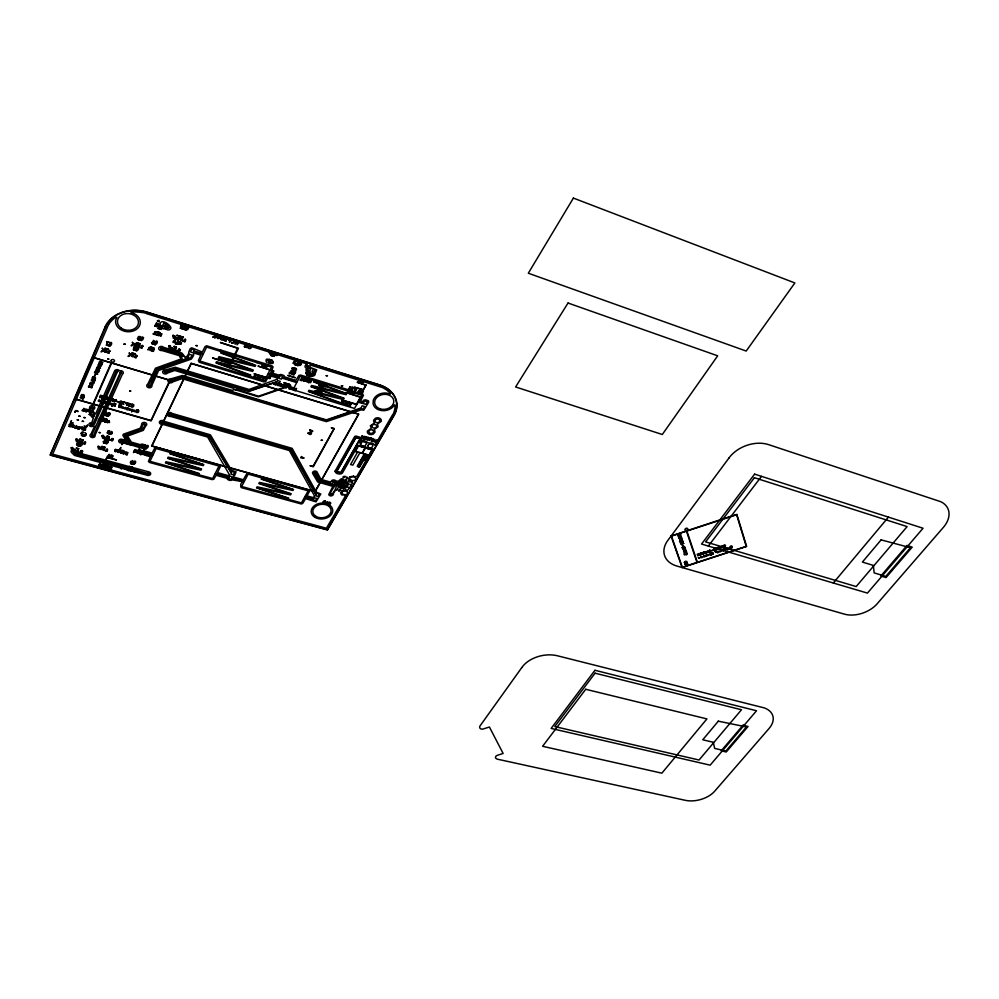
<?xml version="1.0" encoding="UTF-8"?>
<svg xmlns="http://www.w3.org/2000/svg" width="999" height="999" viewBox="0 0 999 999"><rect width="100%" height="100%" fill="white"/><g stroke="black" fill="none" stroke-linecap="round" stroke-linejoin="round"><path stroke-width="1.5" d="M311.863 373.838L313.211 374.338L315.259 370.417L312.999 369.717L312.038 371.541L313.424 371.965L311.9 374.4L313.499 374.425M313.624 374.188L313.399 373.539M371.503 438.411L372.265 438.923L371.216 441.083L372.664 439.036C375.924 439.56 367.332 436.938 370.229 438.311L369.18 440.472L370.629 438.436L371.728 438.436M74.838 399.026L151.174 420.854L170.342 380.307L92.832 357.242M111.975 457.105L110.714 456.93A3.047 2.26 2.8 0 1 111.289 455.482C114.51 455.132 110.027 458.266 111.938 457.192M711.962 553.771L713.411 553.983L711.45 554.083L712.986 552.584L711.126 552.809L712.599 552.996M720.679 550.961C723.164 552.122 720.192 549.675 720.916 550.424M127.46 442.407L126.648 442.132A3.072 2.298 2.5 0 1 127.298 440.746L128.571 441.108L127.972 442.395M111.726 398.601L111.339 399.438L110.215 398.776L112.238 398.439L111.189 400.874L110.814 399.675L109.128 400.387L110.939 397.989M127.51 403.146L127.135 403.996L126.011 403.334L128.034 402.984L126.673 405.444L126.973 404.333L125.537 403.309L126.748 402.547M161.413 333.966L161.014 334.852L159.877 334.141L161.963 333.791L160.827 336.363L160.464 335.102L158.679 335.789L160.639 333.316M104.196 464.085L104.957 462.075L103.809 464.235L108.154 465.447M120.105 449.463L120.879 447.415L119.705 449.612L124.063 450.836M145.217 453.558L145.866 452.622M256.955 362.749L271.491 367.045L268.344 373.201L279.72 376.698L280.282 375.612L282.842 376.398L282.28 377.485L297.04 382.005L300.075 376.261L314.173 380.607L313.486 381.905L345.629 393.606L311.588 385.464L310.901 386.738L343.381 398.501L308.991 390.309L308.366 391.483L340.709 403.246L340.222 404.12L292.969 389.76L296.753 382.567L281.993 378.047L281.431 379.121L278.871 378.334L279.42 377.26L268.044 373.776L264.498 380.706L250.125 376.336L250.774 375.062L216.658 362.799L252.622 371.403L253.284 370.08L219.118 357.742L255.132 366.408L255.719 365.247L221.491 352.747L221.94 351.81L257.018 362.637M290.072 386.763L289.635 387.6L288.599 386.938L290.597 386.601L289.073 389.048L289.46 387.937L288.137 386.9L289.373 386.151M108.566 324.525L52.672 454.195L326.373 528.221L345.392 496.103L344.093 495.429L344.58 494.58A2.16 1.598 -6.3 0 0 347.402 493.631A2.16 1.598 -6.3 0 0 346.316 491.57L349.625 487.924L348.576 487.637C350.924 486.9 351.436 486.251 350.449 484.39L351.486 484.69L352.659 482.654L351.623 482.367L352.734 480.432A2.173 1.623 -6.5 0 0 355.582 479.458A2.173 1.623 -6.5 0 0 354.495 477.372L354.982 476.523L356.643 476.685L372.852 448.688L371.69 448.801A3.971 3.022 -7.1 0 1 366.596 447.302L362.712 446.853L363.211 445.966L364.81 446.428L366.858 442.857L365.259 442.382L365.771 441.496L368.981 443.144A3.971 3.022 -7.2 0 1 374.076 444.655L374.9 445.229L392.532 414.835C394.343 413.986 396.94 399.9 393.319 406.568A11.314 8.804 -7.7 0 1 381.593 410.577A11.314 8.804 -7.7 0 1 373.089 403.858L373.239 400.399A11.314 8.804 -7.7 0 1 386.863 393.107L390.372 394.118L390.085 393.019A28.247 21.941 -6.9 0 0 382.08 387.437L309.752 364.835L310.302 367.47L316.733 369.892L315.209 373.614A2.535 1.998 -4.2 0 1 312.2 376.011A2.535 1.998 -4.2 0 1 310.639 372.977C311.326 370.929 306.094 372.664 305.919 370.167L306.556 368.606L305.457 367.557A2.535 2.01 -3.9 0 1 306.181 364.747L307.405 364.011L146.416 313.599C145.579 312.038 122.565 310.739 134.228 313.649A12.4 9.828 5.3 0 1 139.361 326.124A12.4 9.828 5.3 0 1 124.713 331.306A12.4 9.828 5.3 0 1 115.672 320.217L116.908 317.345L115.934 317.195A30.707 24.213 4.6 0 0 108.566 324.525M348.039 391.183L361.9 395.279L358.354 401.61L363.199 403.084L364.91 400.949L367.37 401.71L365.884 404.333L358.054 402.16L354.533 408.454L340.846 404.283L341.658 402.772C344.33 404.957 342.807 398.002 342.657 402.697L341.845 402.447C342.869 400.299 339.623 403.446 341.346 403.346M354.77 391.908L353.733 393.793L352.922 393.057A1.886 1.474 -6.3 0 1 353.496 392.008L354.358 391.783M108.192 401.598C110.652 402.222 104.907 404.707 107.355 403.496M722.065 547.302L723.488 547.564L721.553 547.614L723.076 546.078L721.228 546.341L722.652 546.603M708.328 546.066L761.513 476.361M833.291 583.004L888.423 517.12M107.168 402.122L107.942 402.185M169.73 380.457L181.893 376.648L326.348 419.855L360.951 408.004L362.212 405.769L364.66 406.518L363.186 409.14L361.213 408.541L326.248 420.454L181.781 377.272L170.879 381.531L169.618 380.694M311.95 373.663L313.336 373.663M683.054 548.738C682.754 551.023 682.617 548.326 684.927 548.301C686.076 550.686 685.089 546.116 683.553 548.289M99.713 418.569L101.099 418.618L100.724 419.455L99.6 418.806M308.728 489.76L309.54 491.233L307.005 495.879L312.949 497.527L314.31 496.553L314.185 495.317L289.36 450.537L170.504 416.396A2.56 1.948 1.5 0 1 167.507 415.172A2.56 1.948 1.5 0 1 168.656 412.762A2.56 1.948 1.5 0 1 171.953 413.361L292.158 448.351L316.358 492.145L320.804 493.993L316.021 501.873L305.607 498.613L302.822 503.259L301.423 504.008L241.121 487.574C238.449 480.119 249.688 482.904 232.305 479.895C230.607 481.156 227.36 480.094 226.798 478.221L216.121 475.312L213.761 479.283L212.025 479.595L149.488 462.45L148.414 461.388L150.699 455.881L137.213 453.059L138.337 449.587L139.598 448.638L139.161 447.452L123.314 442.495L121.915 444.68L123.139 442.894L132.18 445.404M144.88 453.846L142.957 454.533L144.68 453.534L144.268 452.172L144.93 455.082L146.004 452.684M123.077 442.582L122.865 442.644A2.547 1.911 2.8 0 1 118.781 441.546A2.547 1.911 2.8 0 1 121.591 439.223C131.743 442.669 121.104 436.401 124.7 441.845L123.127 441.683L125.387 442.195L124.301 440.422L125.337 439.423L122.84 435.277L123.327 434.228L140.097 428.296L141.696 424.762A2.56 1.936 2.3 0 1 143.232 422.515A2.56 1.936 2.3 0 1 146.403 423.414A2.56 1.936 2.3 0 1 145.717 425.899L143.282 430.357L127.547 436.088L131.418 442.17L140.322 444.667L141.983 444.043L145.729 445.079L146.179 446.416L143.744 449.825L144.231 450.974L152.123 453.071L154.92 447.739L156.681 447.427L205.607 461.038M253.684 377.472L254.171 376.773C256.955 379.096 255.232 371.753 255.195 376.685L254.308 375.612L253.534 377.447M137.85 472.664L137.325 472.177C139.685 471.84 137.937 467.907 136.888 472.052L136.139 472.215M257.754 378.721L257.243 378.184C259.79 377.997 258.079 373.576 256.805 378.059L256.031 378.209M719.542 548.051C717.382 544.942 722.826 549.35 720.416 547.777L719.13 547.452L720.117 546.865L720.329 547.514M135.002 469.518C138.399 474.113 129.758 470.167 134.815 471.491C131.069 468.156 137.949 469.955 135.589 469.68M147.677 453.121L146.553 453.683L147.377 455.457L145.904 455.394L147.977 455.894L147.003 453.771L148.739 453.933L148.464 453.359M684.452 554.82L684.09 553.771L684.652 554.482C688.798 556.543 686.413 550.824 686.8 553.783M248.763 473.064L246.716 473.751L243.356 479.77L233.841 477.097L233.591 475.974L234.827 475.124L236.076 471.765L231.543 470.292L210.414 434.827L163.961 421.278A2.547 1.936 1.7 0 0 160.677 420.691A2.547 1.936 1.7 0 0 159.54 423.077A2.547 1.936 1.7 0 0 162.525 424.288L207.63 437.062L229.57 474.962L228.272 475.611L217.495 472.602L220.442 466.458L219.53 464.922M107.78 402.522L107.143 402.247M85.202 428.034L83.879 428.134L85.639 428.334L85.327 430.219L83.079 429.945L84.977 429.982A1.973 1.474 4.4 0 0 85.439 428.933L85.252 428.509M374.25 441.271L372.39 441.308L374.837 439.323L374.325 442.008L374.425 439.96L373.576 440.709L374.288 440.921M348.102 391.071L314.685 380.769L314.198 381.668L346.74 393.594L346.116 394.717L311.688 386.476L344.168 398.251L343.469 399.538L309.091 391.358L341.521 403.047M89.673 408.067L88.686 411.089L91.234 416.196A2.597 1.961 4.4 0 0 93.469 417.694L91.92 422.415L90.797 422.739A2.597 1.948 4.2 0 0 89.186 425.437A2.597 1.948 4.2 0 0 93.094 426.223L94.705 426.036L91.034 434.028A2.572 1.923 4 0 0 90.322 436.526A2.572 1.923 4 0 0 93.544 437.425A2.572 1.923 4 0 0 95.03 435.189L122.29 374.375A2.635 2.035 4.3 0 0 120.017 370.704L119.181 370.454A2.647 2.048 4.5 0 0 114.46 371.291L95.542 414.11L92.895 411.089L93.794 409.24A2.61 1.973 4.6 0 0 94.443 406.693A2.61 1.973 4.6 0 0 91.171 405.769A2.61 1.973 4.6 0 0 89.685 408.067M685.976 554.045L685.589 554.17M371.953 426.523A2.373 1.823 -7.3 0 0 375.674 427.647A2.36 1.823 -7.3 0 0 376.66 425.924A2.373 1.823 -7.3 0 0 372.927 424.812A2.36 1.823 -7.3 0 0 371.978 426.536M375.012 421.153A2.385 1.836 -7.4 0 0 378.746 422.29A2.373 1.823 -7.4 0 0 379.732 420.567A2.385 1.836 -7.4 0 0 375.999 419.43A2.373 1.823 -7.4 0 0 375.037 421.166M84.053 397.614L80.807 397.315L83.254 399.125L80.17 397.639L81.331 396.765L84.053 397.614M116.446 371.591L117.72 371.69L116.446 371.591M180.994 324.862L182.38 325.462C178.721 325.399 181.543 328.659 181.543 327.447C178.022 326.286 186.751 326.498 181.019 324.8M182.617 328.122L184.79 328.796L184.028 328.321C186.626 328.122 184.865 323.077 183.579 328.172L182.655 328.059M315.234 390.721L315.497 393.506L315.684 391.009L317.545 391.283L315.259 390.671M680.681 534.627L679.32 535.714C685.127 535.227 673.975 537.974 679.982 536.013L678.671 535.914L679.67 535.089L677.747 535.501L680.681 534.627M71.216 447.702L72.565 448.226L71.179 448.851L72.103 449.25C70.617 453.047 75.375 445.941 71.216 447.702M89.81 384.553C88.973 380.831 92.495 387.15 92.67 384.303C93.481 387.475 90.422 383.316 89.81 384.553M120.055 372.652L121.316 372.814L120.08 372.527M120.629 441.058L121.866 441.158L120.629 441.058M181.206 356.044C182.73 358.466 183.866 354.907 181.368 354.258L162.3 348.439C160.964 346.091 159.365 350.174 162.038 349.038L180.906 354.782L181.206 356.044M182.942 341.171L185.102 341.833L184.34 341.358C186.888 341.208 185.339 336.188 183.891 341.221L182.942 341.171M683.703 543.468L680.631 544.018L681.78 543.244C677.047 544.255 687.212 540.022 681.368 543.019L683.703 543.518M105.494 350.012C110.926 354.982 100.15 350.349 105.931 351.898C102.398 347.739 110.614 350.637 105.494 350.012M123.976 344.118L125.275 344.23L123.976 344.118M302.635 458.341L304.171 457.979L301.536 457.117C302.347 454.932 299.8 459.378 301.361 457.43L302.709 458.241M684.365 547.365C686.076 547.077 682.442 544.942 682.367 547.827C680.481 547.652 684.14 547.127 684.365 547.365M108.242 431.231C113.262 435.726 103.197 431.618 108.666 432.954C105.282 429.145 113.187 431.73 108.242 431.231M109.153 420.641L109.141 422.177L108.254 421.94C108.554 419.218 106.256 424.4 108.104 422.265L109.578 422.527L109.153 420.641M686.613 562.237C688.311 561.938 684.677 559.815 684.627 562.687C682.779 562.262 686.238 562.3 686.638 562.187M83.054 443.481L85.19 444.068L84.428 443.643C86.938 443.344 84.977 439.235 83.991 443.531L83.054 443.481M129.633 391.009L130.906 391.108L129.645 390.946M102.21 363.961L98.676 363.112L101.024 363.511L99.912 362.475L101.548 362.3C94.368 360.09 107.904 363.024 100.674 362.724L102.21 363.961M101.96 435.614L103.297 436.138L101.935 436.713L102.835 437.187C101.324 441.034 106.206 433.766 101.96 435.614M129.733 468.319L129.72 468.631A3.159 2.335 2.1 0 1 129.096 469.955C126.561 473.613 131.543 465.571 129.733 468.319M162.825 422.29L209.34 435.676L231.131 472.402L232.193 471.565L234.678 472.252L233.379 474.75L230.894 474.063L231.406 473.076L208.816 436.126L160.989 422.515L161.588 421.74L162.825 422.29M698.401 557.654C699.125 559.215 700.848 557.867 698.401 557.654M120.38 401.598C125.687 406.193 115.147 402.01 120.792 403.384C117.345 399.413 125.312 402.06 120.38 401.598M143.556 424.275L144.793 424.375L143.569 424.213M170.804 414.385L291.084 449.175L315.859 494.193L316.933 493.381L319.305 494.043L317.944 496.466L315.559 495.804L316.109 494.842L290.547 449.612L168.968 414.61L169.568 413.823L170.804 414.385M120.829 467.794L121.304 469.08L121.279 467.832A3.097 2.285 2.2 0 1 121.903 466.508L123.039 465.646L120.829 467.794M707.417 554.72C708.116 556.243 709.952 554.932 707.417 554.72M69.281 424.488L70.217 426.336C64.76 424.887 74.713 429.358 69.98 424.313C72.939 425.774 70.654 422.889 69.281 424.488M132.58 460.614L132.48 462.437L131.081 462.15C129.321 464.348 131.393 459.328 131.231 461.838L132.093 462.075L132.58 460.614M142.295 452.222L142.283 452.547A3.172 2.373 2 0 1 141.646 453.896L140.534 454.82L142.62 453.171L141.608 450.824L144.793 451.71L142.195 451.286L142.295 452.222M148.714 385.739L149.975 385.839L148.726 385.676M147.602 473.588L148.801 473.676L147.602 473.538M105.045 450.699L107.155 451.273L106.406 450.861C108.816 450.611 107.03 446.503 105.969 450.736L105.12 450.599M114.136 403.459C118.444 404.133 110.052 405.756 115.385 406.056C110.951 405.357 119.718 403.871 114.136 403.459M709.814 550.049L709.789 551.423L709.028 550.749L708.853 551.735C706.156 547.964 709.49 554.782 709.253 551.386L710.139 552.01L709.827 549.999M133.804 451.723C132.143 455.556 136.851 446.466 134.44 450.374A3.109 2.323 2.1 0 0 133.804 451.723M138.649 336.9C144.018 341.92 133.292 337.237 139.061 338.798C135.514 334.727 143.731 337.35 138.649 336.9M218.881 349.662L219.48 350.512L220.729 350.037L272.065 365.846L273.102 367.008L270.791 372.615L278.559 375L280.931 374.45L283.941 375.474L284.628 376.873L295.916 380.319L298.926 375.412L300.736 375.087L362.5 394.118L363.449 395.242L360.602 400.949L362.687 401.586L363.823 400.137L365.597 399.825L368.469 400.799L368.768 402.172L363.748 410.239L361.101 409.865L326.361 421.64L182.005 378.658L172.765 381.918A2.597 2.023 2.1 0 1 169.505 382.667A2.597 2.023 2.1 0 1 168.057 380.232A2.597 2.023 2.1 0 1 170.941 378.846L182.492 375.499L232.854 390.572L233.941 388.436L174.788 370.454L167.482 373.039A2.61 2.035 2.6 0 1 164.198 373.788A2.61 2.035 2.6 0 1 162.737 371.328A2.61 2.035 2.6 0 1 165.647 369.93L175.262 367.257L249.101 389.448L277.547 379.108L277.073 377.872L269.106 375.474L265.659 381.556L263.861 381.868L199.338 362.3L198.364 360.589L200.824 355.157L194.867 353.259L193.369 354.158L193.544 355.594L191.383 359.066L158.616 370.467L151.873 385.339A2.61 2.01 2.9 0 1 150.312 387.674A2.61 2.01 2.9 0 1 147.078 386.725A2.61 2.01 2.9 0 1 147.79 384.14L155.507 368.181L182.13 358.579L180.032 357.367L179.308 355.656L161.988 350.524A2.647 2.085 3.2 0 1 158.891 349.2A2.647 2.085 3.2 0 1 160.077 346.628A2.647 2.085 3.2 0 1 163.486 347.29L181.855 353.047L184.74 356.543C184.253 360.152 189.81 353.771 188.786 351.973L190.197 348.676L191.696 347.814L202.322 352.023L205.045 346.628L206.543 345.766L218.881 349.662M345.642 481.693C345.979 484.215 342.819 489.61 340.422 488.623A1.436 1.074 -6 0 0 337.674 488.249A3.559 2.647 -6.1 0 0 337.262 489.135A1.424 1.061 -6 0 0 337.525 489.81C336.114 490.434 333.491 490.459 333.366 494.455A2.373 1.761 -5.7 0 1 328.733 494.592L332.854 486.376L317.694 481.943L312.912 473.913A2.41 1.798 -5 0 1 314.036 471.203A2.41 1.798 -5 0 1 317.282 472.427L320.929 479.37L330.619 482.13L331.144 481.456A2.385 1.786 -5.8 0 1 334.827 480.207C339.822 483.666 339.51 477.422 343.057 478.971A1.449 1.086 -6.2 0 0 345.542 479.682C347.315 479.433 346.765 481.755 345.666 481.63M77.86 426.885L78.771 428.721L77.198 428.608L79.408 429.17L78.322 426.973L80.095 426.785L77.86 426.885M110.24 466.908C114.336 467.407 106.294 469.205 111.463 469.28C107.093 468.718 115.722 467.432 110.265 466.845M160.714 348.439L161.988 348.551L160.727 348.364M212.687 358.029L230.744 363.698L238.449 348.201L220.329 342.495L237.712 348.389L230.432 363.149L212.687 358.029M720.042 551.76C717.532 551.698 718.83 550.274 720.042 551.81M126.149 452.322C130.37 452.959 122.065 454.445 127.36 454.782C123.089 454.133 131.543 452.697 126.149 452.322M161.301 422.352L162.525 422.452L161.301 422.352M164.623 371.89L165.884 372.003L164.623 371.89M229.395 342.195C236.488 337.749 223.626 338.037 230.032 340.896L229.395 342.195M128.809 403.484C133.154 404.208 124.7 405.644 130.02 406.143C125.612 405.269 134.44 404.058 128.809 403.484M167.57 327.772L168.856 327.897L167.57 327.772M169.917 380.781L171.166 380.956L169.955 380.656M169.268 414.448L170.504 414.548L169.281 414.385M236.688 340.946L235.439 343.569C243.519 335.477 233.853 350.761 238.311 342.058L234.952 344.056L236.688 340.946M234.952 389.647L258.441 396.84L289.273 386.213C291.895 387.2 290.135 383.391 288.998 385.664L258.416 396.216L236.214 389.098L234.952 389.647M245.454 344.006L246.016 345.329L244.655 345.642L244.293 346.79L246.716 347.502L244.605 346.753A1.361 1.086 -0.6 0 1 245.167 345.617L246.441 345.592L245.879 344.255L248.077 344.73L245.454 344.006M730.157 548.451C727.659 548.663 728.983 546.815 730.157 548.501M144.505 445.841C141.059 446.228 146.216 447.252 143.981 447.477C139.198 444.955 148.526 444.705 144.106 445.079L144.505 445.841M177.01 339.71L178.059 340.159L178.034 339.036A2.635 2.098 2.6 0 1 178.659 337.687L179.67 337.999A2.647 2.098 2.8 0 1 179.046 339.348L177.023 339.635M349.338 480.257L347.839 481.868L350.287 481.98L351.398 480.044A2.16 1.623 -6.5 0 1 350.125 478.796L348.676 478.359L349.338 480.257M165.697 326.81L165.647 328.484L164.748 328.196C165.172 325.237 162.637 330.931 164.573 328.559L166.096 328.858L165.697 326.81M181.518 356.131L182.792 356.243L181.518 356.131M249.488 345.154C245.816 349.013 251.498 349.375 251.611 345.816C251.711 351.049 244.88 347.814 249.488 345.154M343.594 488.811C345.192 490.771 338.873 491.196 342.844 491.471A2.148 1.598 -6.2 0 1 344.98 491.196L346.079 489.273L344.218 488.174L343.594 488.811M174.887 340.172L174.825 341.82L173.926 341.546C174.251 338.698 171.84 344.268 173.764 341.895L175.262 342.195L174.9 340.11M362.15 435.764L361.988 438.336L364.373 436.301L362.787 436.863L362.15 435.764M367.545 458.454L369.068 458.029L366.496 457.23C367.332 455.007 364.685 459.478 366.321 457.542L368.169 458.079L367.57 458.391M196.066 345.579L197.327 345.691L196.066 345.579M168.806 345.841L170.167 346.428L168.706 347.09L169.643 347.552C168.032 351.66 172.964 343.956 168.806 345.841M261.726 366.346C266.421 369.967 261.051 362.687 264.498 364.935C265.709 363.599 260.002 364.185 263.311 366.596L261.763 366.283M370.479 425.724L371.153 428.409L367.432 431.068A3.946 3.022 -7.2 0 0 368.968 434.14A3.946 3.022 -7.2 0 0 373.326 434.028L375.075 432.055L374.438 429.333L378.134 426.723L377.472 424.038L381.206 421.366A3.959 3.047 -7.4 0 0 379.682 418.256A3.959 3.047 -7.4 0 0 375.299 418.356L373.539 420.354L374.175 423.114L370.479 425.724M700.137 553.458L700.611 554.82L702.372 554.22A3.109 2.135 -17.7 0 0 701.947 552.897L700.137 553.458M259.728 376.673C263.923 377.41 255.469 378.883 260.776 379.308C256.631 378.546 265.035 377.11 259.765 376.611M270.754 362.662L270.879 363.748L271.528 363.062C274.363 365.347 272.64 357.979 272.552 362.987L271.915 361.9L270.841 362.55M268.569 360.077L266.646 359.777C267.357 367.232 264.036 355.794 268.569 360.077M271.278 352.56C267.382 352.884 274.126 354.795 269.792 354.058C267.307 350.399 275.349 352.172 270.916 351.723L271.278 352.622M271.878 354.545L273.951 355.194L273.239 354.732C275.761 354.558 274.176 349.975 272.802 354.595L271.965 354.433M705.044 552.959L703.259 553.958A3.109 2.135 -17.9 0 1 702.784 552.597L704.233 551.898L705.044 552.959M273.851 384.253L275.899 384.877L275.187 384.44C277.722 384.253 276.049 379.857 274.762 384.303L273.851 384.253M278.684 383.978C275.175 384.353 280.307 385.477 278.134 385.714C273.364 383.179 282.792 382.792 278.334 383.179L278.684 383.978M219.193 349.75L220.454 349.862L219.193 349.75M679.682 541.171C678.471 544.13 687.662 539.448 679.707 541.121M285.352 385.027L283.753 384.827C283.017 386.288 283.454 386.463 283.878 387.325C280.719 387.462 283.241 382.392 285.339 385.09M289.323 372.914L289.448 373.988L290.085 373.314C292.844 375.612 291.196 368.281 291.109 373.226L290.409 372.14L289.36 372.852M671.053 536.026L682.092 567.569L746.653 546.416L736.837 514.373L671.078 535.976M288.049 385.851L286.164 385.564C286.775 392.819 283.654 381.68 288.049 385.851M79.246 445.292L79.408 445.604A1.436 1.061 4.2 0 0 80.694 445.966C84.765 444.205 77.447 442.395 81.568 444.355A1.911 1.411 4.2 0 1 81.119 445.379L79.246 445.292M293.094 363.112C297.714 366.695 292.47 359.59 295.816 361.663C297.24 360.639 291.383 360.739 294.655 363.374L293.169 363.012M293.669 371.391C298.264 374.937 293.044 367.882 296.378 369.942C297.914 369.043 291.92 368.981 295.229 371.64L293.669 371.391M681.605 537.337C678.046 541.246 678.184 534.877 681.605 537.337M682.242 539.185C678.658 543.031 678.833 536.763 682.242 539.185M295.804 363.961L297.864 364.598L297.153 364.148C299.613 363.911 298.202 359.565 296.728 364.011L295.804 363.961M83.916 434.752C89.386 436.925 82.855 430.606 86.251 433.803A1.923 1.436 4.3 0 1 85.802 434.84L84.003 434.652M235.252 389.735L236.488 389.772L235.252 389.735M686.6 551.985C681.905 554.383 685.052 550.986 686.6 551.985M91.871 380.532L91.246 380.132L92.17 379.046L95.192 379.807L94.356 381.531L94.618 380.232C93.182 381.618 92.283 377.634 91.871 380.532M94.518 372.59L97.74 374.213L95.692 372.902L97.365 372.889L96.066 372.04C104.096 373.201 90.897 369.98 96.241 372.577L94.518 372.59M306.668 366.246L308.304 368.619L307.505 370.13L309.777 370.829L310.739 369.018L309.078 368.494L308.204 365.834L306.668 366.246M307.904 374.45L309.94 375.087L309.24 374.637C311.738 374.4 310.227 370.105 308.816 374.5L307.942 374.4M308.679 381.83L308.791 382.892L309.428 382.217C312.15 384.49 310.577 377.235 310.439 382.142L309.765 381.056L308.716 381.768M309.128 380.082L307.255 379.795C307.979 386.975 304.683 375.949 309.128 380.082M308.017 433.091C311.7 437.687 312.862 429.533 309.415 433.291L308.017 433.091M102.223 348.326L103.034 349.712C96.266 355.632 109.003 347.577 103.584 349.762L102.323 348.214M309.678 430.032L310.527 430.432C308.154 433.054 316.708 430.731 310.589 431.193L311.925 430.519L309.715 429.97M700.499 557.142C700.898 559.165 705.843 555.344 700.499 557.142M98.476 420.204C102.135 423.364 102.447 413.524 98.501 420.154M310.202 465.846L313.299 466.72L334.29 428.534L331.256 427.784L333.866 428.783L312.999 466.433L310.239 465.784M319.618 393.768L319.717 394.817L320.354 394.155C323.039 396.391 321.528 389.273 321.366 394.081L320.691 393.007L319.618 393.768M108.704 344.892C112.537 348.326 112.625 337.812 108.704 344.892M103.958 464.985C103.971 466.758 99.8 465.859 103.209 466.92C100.35 467.794 101.586 464.822 103.459 465.109L102.123 464.597L103.958 464.985M105.944 442.17C111.401 444.318 104.833 438.086 108.267 441.233A1.898 1.424 3.4 0 1 107.805 442.257L105.944 442.17M319.767 382.829C322.59 384.353 317.27 383.079 318.881 385.314C320.841 386.738 322.153 382.192 319.767 382.829M320.966 385.814L322.977 386.426L322.29 385.989C324.8 385.801 323.239 381.431 321.865 385.864L320.966 385.814M705.344 551.848C705.806 555.869 709.677 550.087 705.344 551.848M105.12 326.873L50.075 455.119L327.472 529.994L394.193 415.284A30.082 23.364 -6.9 0 0 379.57 384.84L147.003 312.088A32.642 25.749 4.6 0 0 121.791 312.412L118.032 313.986A32.68 25.762 4.6 0 0 105.107 326.86M107.143 415.147C110.864 418.306 111.101 408.354 107.143 415.147M109.977 433.291C115.447 435.452 108.879 429.158 112.325 432.342A1.911 1.436 3.4 0 1 111.851 433.379L109.977 433.291M314.073 472.727L318.644 481.081L334.965 485.739C325.012 498.751 333.778 496.553 336.526 485.701L341.795 487.362L342.257 486.55L319.755 480.257L315.709 472.515L314.073 472.727M706.867 555.881C704.682 557.779 706.63 551.997 706.867 555.881M115.971 399.55L114.111 401.785L113.861 400.499C111.114 404.345 114.048 394.705 113.187 400.599L114.211 399.662L114.298 400.924L115.959 399.612M90.285 411.001C91.92 418.294 98.102 417.532 91.109 411.039C95.642 406.768 90.01 405.369 90.285 411.001M713.91 549.05L715.621 549.974L714.41 550.586L716.308 549.962L714.335 549.138L715.596 548.276L713.91 549.05M324.7 501.66C321.466 502.01 326.099 502.897 324.151 503.184C319.78 501.023 328.459 500.424 324.4 500.949L324.7 501.66M325.212 503.346L327.123 503.821L326.448 503.484C328.821 503.221 327.422 499.488 326.049 503.371L325.212 503.346M718.668 548.951C713.436 551.036 719.667 545.404 716.87 547.927C717.981 548.563 716.558 549.65 718.668 549M119.855 450.362C120.242 452.36 115.459 450.986 118.993 452.222C116.371 453.296 117.37 450.149 119.356 450.487L118.044 449.912L119.855 450.362M129.246 353.047L130.032 354.433C123.376 359.59 135.939 353.022 130.594 354.47L129.246 353.047M724.2 550.224L722.926 550.936L723.751 550.112L722.402 550.049L723.726 549.35L724.2 550.224M132.368 342.382L133.142 343.781C126.448 349.175 139.048 342.083 133.704 343.831L132.392 342.32M135.951 346.915C136.476 349.313 131.356 347.402 134.952 348.938C132.78 350.287 133.017 346.603 135.427 347.053L134.041 346.391L135.951 346.915M332.63 481.618L343.294 484.727L343.768 483.916L333.816 481.118L332.63 481.618M334.727 483.404L342.545 486.038L343.007 485.227L335.926 482.917L334.727 483.404M343.281 403.971L345.254 404.57L344.58 404.133C346.965 403.833 345.704 399.887 344.168 404.008L343.306 403.908M135.727 349.638C139.186 353.171 140.172 342.432 135.727 349.638M132.855 463.274C136.376 466.233 136.663 457.055 132.892 463.224M347.677 478.034C346.041 481.218 345.679 474.288 347.677 478.034M140.322 339.398C142.869 338.324 141.746 342.407 143.606 337.674C140.934 335.539 141.608 338.961 140.359 339.335M349.425 392.694L351.411 393.306L350.736 392.869C353.184 392.657 351.798 388.424 350.324 392.744L349.425 392.694M289.298 385.626L290.509 385.726L289.31 385.564M347.053 402.672C351.161 403.446 342.769 404.632 347.914 405.269C344.081 404.508 352.06 402.984 347.053 402.672M352.36 387.25L353.072 387.637L352.085 389.935L353.484 387.762L354.383 387.812L352.36 387.25M293.331 371.528L294.543 371.64L293.344 371.466M358.067 381.955L360.052 382.58L359.365 382.142C361.825 381.905 360.489 377.659 358.953 382.005L358.092 381.905M262.462 377.51C266.721 378.296 258.192 379.62 263.474 380.194C259.415 379.345 267.757 377.959 262.462 377.51M341.995 492.707L341.97 492.982A2.148 1.598 -6.2 0 0 343.244 494.205L342.345 495.142L341.333 494.567L340.522 492.544L341.995 492.707M360.701 392.432L362.674 393.044L362 392.607C364.448 392.295 363.149 388.149 361.588 392.482L360.726 392.382M361.601 381.693L362.437 382.118L362.187 383.341L363.549 380.894L361.888 380.394L363.037 381.056L361.688 381.581M154.67 326.223C156.368 326.036 156.169 326.248 156.88 326.885C160.127 322.477 154.583 324.076 154.708 326.161M154.333 343.481C158.217 346.84 158.117 336.451 154.42 343.369M145.217 447.664C148.801 450.624 149.288 441.283 145.217 447.664M151.636 446.004L315.11 491.745L358.778 414.123L191.121 363.236L151.636 446.004M306.968 366.333L308.179 366.446L306.98 366.271M366.171 439.423L367.782 439.972L369.081 437.662L367.457 437.212L368.569 437.824L367.182 438.436L367.994 438.823L367.545 439.622L366.258 439.323M364.523 459.865C368.269 464.285 369.031 456.343 365.884 460.052L364.548 459.815M106.618 413.136C103.297 411.9 105.419 417.145 107.03 413.661C107.368 411.788 104.233 411.713 106.618 413.136M360.002 442.919L361.788 440.459C370.641 443.993 359.415 436.551 360.002 442.919M361.626 445.542L361.163 446.416L362.874 446.915L363.574 446.078L363.199 447.015L367.62 448.314L368.319 447.477L367.932 448.414L369.642 448.913L370.342 448.064L369.955 449.013C375.724 448.201 369.905 458.204 366.658 454.732L359.49 467.107L357.242 466.371L364.323 454.046L359.915 452.759L352.822 465.134L350.562 464.572L357.567 452.072C351.823 452.909 357.505 442.757 360.851 446.328L361.626 445.542M178.571 343.843L180.844 344.218A2.448 1.936 2.6 0 0 181.506 342.869L179.533 341.845L181.019 342.844A2.01 1.586 2.6 0 1 180.507 343.956L178.571 343.843M71.828 426.024C73.252 430.544 75.474 421.566 71.828 426.024M314.348 472.802L315.509 472.827L314.36 472.752M326.211 375.686L327.422 375.724L326.211 375.686M185.614 328.771L187.887 329.158A2.46 1.961 2.6 0 0 188.561 327.797L186.526 326.798L188.074 327.759A2.023 1.611 2.6 0 1 187.55 328.896L185.639 328.708M321.241 440.272L322.415 440.309L321.241 440.272M684.19 550.387L684.365 550.986C680.856 553.184 689.56 548.476 684.19 550.387M77.185 426.61L76.361 426.323L75.687 427.859C78.459 428.971 72.203 427.247 75.237 427.734L76.236 425.599L77.185 426.61M80.607 441.845C82.043 446.291 84.153 437.475 80.607 441.845M82.63 451.211C80.382 456.456 79.608 448.052 82.63 451.211M684.702 564.035L685.551 564.672L687.824 563.836L685.177 564.273L687.312 562.749L684.702 564.035M84.753 409.34L83.941 409.041L83.254 410.601C86.051 411.75 79.72 409.977 82.805 410.477L83.816 408.304L84.753 409.34M341.446 385.751L342.645 385.789L341.446 385.751M330.494 494.143L331.631 494.155L330.494 494.143M332.904 481.693L334.053 481.705L332.917 481.63M335.002 483.479L336.139 483.566L335.04 483.379M103.109 397.627L103.609 398.813L105.17 398.788A3.709 2.835 4.5 0 0 105.969 397.065L104.358 396.228L103.109 397.627M101.836 420.192L102.223 421.416L103.596 421.241A3.034 2.285 4 0 0 104.283 419.767L103.022 418.931L101.836 420.192M106.656 341.571L107.23 344.605L107.155 341.92L109.191 342.232L106.656 341.571M100.999 464.672C98.739 469.842 98.027 461.575 100.999 464.672M109.116 397.977L108.317 399.7L106.194 399.051A3.696 2.822 4.1 0 1 106.98 397.327L109.116 397.977M703.746 556.093C703.845 558.878 707.392 554.195 703.746 556.093M110.177 351.373L109.341 351.049L108.629 352.697C111.451 353.921 104.957 352.048 108.167 352.56L109.228 350.274L110.177 351.373M104.371 402.947C105.007 404.52 107.617 402.659 106.181 401.685C102.822 400.949 107.318 404.046 104.47 402.847M102.635 449.075C104.021 453.484 106.181 444.742 102.635 449.075M106.543 466.171C104.346 471.316 103.571 463.074 106.543 466.171M109.028 467.844C104.183 470.342 109.69 463.136 109.028 467.844M105.145 419.592L105.707 422.39L105.632 419.905L107.58 420.229L105.182 419.53M105.894 440.547L105.095 440.259L104.408 441.783C107.118 442.832 100.974 441.158 103.958 441.658L104.982 439.548L105.894 440.547M112.3 406.094C110.502 406.918 111.863 400.636 111.913 404.645L113.299 403.796L111.925 405.219L112.288 406.156M110.265 456.368L109.79 457.455L112.263 457.455A3.596 2.672 3 0 0 113.024 455.819L111.476 455.044L110.265 456.368M113.312 439.173C111.076 444.443 110.302 435.989 113.312 439.173M109.166 438.211L108.367 437.924L107.68 439.448C110.365 440.559 104.246 438.823 107.23 439.323L108.192 437.25L109.166 438.211M116.895 450.037C114.61 455.307 113.911 446.89 116.895 450.037M131.656 355.407C132.967 360.214 135.502 350.711 131.656 355.407M120.042 451.998C121.354 456.368 123.689 447.664 120.042 451.998M134.765 344.767L135.152 346.091L136.563 345.916A3.134 2.46 4.5 0 0 137.3 344.33L136.014 343.419L134.765 344.767M124.925 453.271C120.055 455.906 125.574 448.376 124.925 453.271M359.977 391.633C365.272 385.389 354.882 393.731 358.978 391.321L359.977 391.633M360.164 390.247L360.027 391.258L359.29 391.034L360.164 390.247M137.675 345.654C139.023 350.512 141.483 340.896 137.675 345.654M126.249 441.645L125.774 442.744L128.996 442.457L129.833 443.593L141.346 446.803L140.859 447.827L143.469 448.551L144.693 445.966L142.083 445.242L141.596 446.266L130.27 443.106L125.312 435.377L141.995 429.607C148.164 423.176 142.482 421.016 141.521 429.133L124.475 435.064L128.659 441.933L122.465 440.422L120.317 440.984L120.941 441.758L122.452 441.009L128.322 442.632A3.609 2.697 2.7 0 0 129.033 441.096L127.485 440.309L126.249 441.645M726.173 548.863C728.521 552.772 728.571 545.879 726.173 548.863M126.411 409.265C127.41 411.238 130.007 407.929 127.535 407.829C125.212 408.216 129.458 410.052 126.436 409.203M137.1 356.081L136.276 355.756L135.539 357.392C138.349 358.591 131.968 356.705 135.09 357.255L136.176 354.982L137.1 356.081M131.381 468.381L132.118 469.592C125.961 474.05 137.562 468.319 132.642 469.63L131.381 468.381M143.144 346.328L142.32 346.016L141.583 347.664C144.368 348.888 138.024 346.978 141.121 347.515L142.158 345.267L143.144 346.328M222.677 339.697C217.307 339.523 222.59 337.4 223.464 337.038C218.831 334.965 226.386 337.824 222.889 338.311A1.374 1.086 0.7 0 0 221.828 337.837L221.254 337.937A1.361 1.086 0.6 0 0 220.667 338.786L220.791 339.235A1.374 1.099 0.7 0 0 222.228 339.685L222.677 339.697M349.662 403.471C353.658 404.12 345.479 405.656 350.562 406.006C346.453 405.282 354.907 403.896 349.662 403.471M226.261 340.821C220.904 340.647 226.174 338.524 227.048 338.149C222.302 336.126 230.032 338.923 226.486 339.435A1.361 1.086 0.5 0 0 225.05 338.986L224.85 339.061A1.374 1.099 0.5 0 0 224.288 340.197L224.375 340.359A1.374 1.086 0.5 0 0 225.811 340.809L226.261 340.821M158.154 326.236L158.516 327.572L159.94 327.397A3.147 2.498 3.9 0 0 160.689 325.799L159.415 324.875L158.154 326.236M154.42 341.471L153.596 341.146L152.847 342.807C155.719 344.031 149.276 342.12 152.385 342.669L153.496 340.372L154.408 341.546M155.856 332.742L155.032 332.417L154.283 334.078C157.08 335.352 150.699 333.366 153.821 333.941L154.932 331.631L155.856 332.742M154.37 349.675L153.559 349.35L152.81 350.999C155.594 352.197 149.238 350.337 152.347 350.861L153.396 348.614L154.37 349.675M141.096 452.097L140.31 451.81L139.61 453.309C142.27 454.37 136.226 452.734 139.173 453.184L140.21 451.111L141.096 452.097M232.33 339.985L232.755 340.085A1.361 1.086 0.1 0 1 234.016 340.484L234.241 341.134A2.622 2.085 0.1 0 1 233.516 342.62L232.792 342.982A1.361 1.086 0.1 0 1 231.531 342.582C231.581 345.055 237.575 339.598 232.33 339.985M158.766 333.641L157.942 333.304L157.18 334.977C160.052 336.213 153.621 334.303 156.731 334.84L157.842 332.53L158.766 333.641M161.588 325.612L162.088 328.671L162.088 325.961L164.098 326.273L161.626 325.549M151.386 454.945L150.612 454.67L149.9 456.156C152.535 457.217 146.453 455.606 149.463 456.031L150.524 453.971L151.373 455.007M177.635 338.461L177.984 339.785L179.395 339.61A3.109 2.46 2.8 0 0 180.157 338.024L178.896 337.125L177.635 338.461M274.75 355.169L276.935 355.544A2.385 1.898 -2.2 0 0 277.647 354.208L275.724 353.259L277.173 354.183A1.948 1.561 -2.2 0 1 276.611 355.282L274.787 355.107M180.507 339.348C181.718 344.193 184.44 334.615 180.507 339.348M180.382 349.812C177.934 355.482 177.347 346.353 180.382 349.812M176.124 348.738L175.325 348.414L174.563 350.05C177.31 351.273 171.041 349.338 174.101 349.912L175.175 347.677L176.124 348.738M178.584 342.07L177.772 341.745L177.01 343.394C179.745 344.63 173.376 342.732 176.548 343.256L177.685 340.971L178.584 342.07M77.223 419.855L78.471 420.005L77.223 419.855M73.039 451.411L74.263 451.623L73.064 451.348M78.859 416.121L80.107 416.271L78.859 416.121M290.309 388.998C295.529 391.283 289.573 384.74 292.695 388.049A1.911 1.498 -3.3 0 1 292.133 389.098L290.347 388.948M70.504 422.365L73.227 423.089L71.029 422.327L71.491 420.591L70.504 422.365M74.875 412.325L75.986 410.939C81.818 413.261 74.475 408.104 74.875 412.325M82.255 421.266L83.504 421.416L82.255 421.266M83.891 417.532L85.14 417.694L83.891 417.532M217.033 337.025C218.581 342.645 221.503 331.406 217.033 337.025M298.526 364.797C301.673 368.119 303.097 358.092 298.526 364.797M91.571 407.517L92.82 407.679L91.571 407.517M300.237 380.082C303.509 383.266 304.458 373.638 300.237 380.082M82.005 394.505L81.568 395.567C85.489 392.432 83.978 397.977 84.166 396.241C84.628 394.33 78.459 397.015 82.005 394.505M77.697 439.473L76.399 441.795L76.711 440.609L75.787 440.209L77.173 439.572L75.837 438.986L77.697 439.473M90.884 424.538L92.12 424.687L90.884 424.538M93.119 415.634L94.368 415.796L93.119 415.634M80.669 427.784L82.118 428.846C81.306 432.654 84.69 424.113 80.669 427.784M81.169 433.741C84.915 435.776 81.256 433.866 82.605 432.33C86.713 433.316 80.432 430.606 81.169 433.741M85.065 410.826C85.427 413.211 89.173 410.689 87.762 409.378C83.953 416.133 87.85 404.645 85.065 410.826M89.286 385.726L88.874 386.713L90.534 386.326L91.458 387.462L92.27 386.488L91.821 387.787L88.387 386.925L89.286 385.726M93.157 376.835L92.707 377.909C96.903 374.762 94.905 380.457 95.33 378.609C95.904 376.573 89.523 379.458 93.157 376.835M91.933 435.514L93.157 435.726L91.958 435.464M710.789 553.633C713.648 558.304 706.78 552.097 710.239 554.607L710.789 553.633M74.188 449.225L74.176 450.724L75.437 449.525L74.937 450.786L73.202 450.824L74.188 449.225M77.71 443.394L78.334 444.255C77.997 439.473 80.245 446.578 77.31 444.343C76.411 446.341 76.236 442.594 77.71 443.394M94.093 382.555C94.118 385.564 87.413 381.256 91.733 382.729L92.657 381.668L94.093 382.555M95.529 374.413L94.331 376.298L95.529 374.413M87.437 425.174C88.037 429.47 80.507 424.3 86.314 426.598L87.437 425.174M107.755 358.878L109.016 359.116L107.767 358.816M310.602 375.274C313.798 378.534 314.722 368.781 310.639 375.212M78.796 440.584L78.784 442.095L80.057 440.884L79.545 442.157L77.81 442.195L78.796 440.584M105.857 326.648L50.474 454.87L327.435 529.657L393.918 415.197A29.883 23.214 -6.9 0 0 396.653 406.318A29.77 23.127 -6.9 0 0 393.331 394.755A29.795 23.152 -6.9 0 0 379.433 385.052L146.903 312.337A32.368 25.524 4.6 0 0 130.045 310.776A32.33 25.499 4.6 0 0 111.788 318.456L107.043 323.901L105.857 326.648M99.45 370.329L98.826 371.403L95.529 370.279L97.065 370.504L96.316 368.793L99.45 370.329M100.462 367.994C95.941 371.503 96.391 363.324 100.462 367.994M99.201 432.53L100.424 432.742L99.226 432.467M99.775 446.728L98.389 449.001L98.789 447.852L97.902 447.402L99.251 446.828L97.939 446.253L99.775 446.728M101.536 365.559C97.178 369.081 97.34 360.864 101.536 365.559M100.325 401.898L101.948 400.849L101.886 402.51L103.234 401.223L103.172 402.872L104.033 401.198L101.286 400.412L100.325 401.898M104.745 422.102L105.969 422.315L104.758 422.04M100.025 400.399C97.527 403.608 97.952 398.314 100.025 400.399M101.473 398.014L102.934 395.754L101.174 396.74C101.124 391.383 98.202 401.398 100.587 396.066L100.899 397.302L102.148 396.516L101.473 398.014M323.751 386.401L325.874 386.75A2.323 1.823 -4.9 0 0 326.586 385.477L324.737 384.565L326.136 385.452A1.911 1.498 -4.9 0 1 325.562 386.501L323.788 386.351M108.616 403.908C110.502 406.318 111.176 400.949 108.616 403.908M104.907 437.162L104.87 438.673L106.156 437.45L105.632 438.736L103.834 438.723L104.907 437.162M711.138 550.774L713.448 550.112L711.226 550.686M100.849 447.827L100.824 449.325L102.098 448.126L101.573 449.388L99.8 449.375L100.849 447.827M120.042 405.307L118.819 407.38L119.043 404.682L120.042 405.307M120.13 407.567L121.216 406.031L120.13 407.567M715.159 551.448C715.247 553.371 718.456 552.147 715.159 551.448M122.228 403.496C125.737 405.644 122.377 403.559 123.689 402.048C127.947 403.084 121.503 400.299 122.228 403.496M123.963 408.304C125.599 410.689 126.798 405.344 123.963 408.304M348.751 388.474L350.874 388.823A2.31 1.811 -6.1 0 0 351.598 387.55L349.762 386.65L351.136 387.525A1.861 1.461 -6.1 0 1 350.562 388.574L348.751 388.474M723.588 545.516L724.824 545.329L724.2 546.278L725.299 546.815C722.602 549.313 728.246 543.618 723.588 545.516M724.263 549.113C725.923 551.548 726.111 548.151 724.287 549.063M129.333 410.202C131.868 409.453 128.471 406.78 129.333 410.202M131.668 411.713C136.438 409.627 128.746 408.004 131.868 411.126L131.668 411.713M730.232 546.528L731.468 546.341L730.856 547.24L731.93 547.814C728.97 550.212 735.239 544.842 730.257 546.478M148.089 349.762L149.251 348.339L149.538 349.638L150.824 348.813C148.389 354.458 154.258 344.543 149.825 349.051L149.263 347.302L148.089 349.762M78.746 448.738L76.299 448.176L78.746 448.738M264.997 366.183C266.109 371.466 269.218 361.775 264.997 366.183M79.895 446.141L77.447 445.566L79.895 446.141M704.17 555.943L705.007 555.931L704.17 555.943M83.117 440.022L79.833 439.11L83.117 440.022M360.414 438.573L340.946 472.839L336.438 471.653L355.869 437.25L360.414 438.573M84.765 436.301L81.481 435.389L84.765 436.301M273.714 370.991L269.767 378.633L253.983 373.788L269.58 378.309L273.289 371.079L257.992 366.071L273.714 370.991M111.214 360.327L111.126 360.789A1.723 1.336 4.9 0 0 114.186 361.7L114.56 360.839A1.723 1.336 4.9 0 0 111.501 359.927L111.214 360.327M363.499 438.623C366.283 441.62 367.769 432.829 363.536 438.561M108.416 349.213L104.945 348.289L108.416 349.213M109.828 345.991L106.356 345.055L109.828 345.991M171.778 347.54L171.703 349.175L173.052 347.877L172.477 349.263L170.629 349.225L171.778 347.54M174.763 335.826L173.302 338.361L173.689 337.063L172.74 336.601L174.213 335.926L172.864 335.277L174.763 335.826M175.824 337.063L175.749 338.711L177.11 337.4L176.523 338.786L174.738 338.811L175.824 337.063M722.839 549.85L723.663 549.837L722.839 549.85M106.868 419.18L103.521 418.331L106.868 419.18M108.229 416.158L104.945 415.222L108.229 416.158M292.008 368.206L292.657 369.543C285.764 375 298.589 367.669 293.182 369.593L292.045 368.156M105.12 447.327L101.873 446.428L105.12 447.327M106.793 443.643L103.484 442.832L106.793 443.643M109.44 436.725L107.018 436.151L109.44 436.725M110.639 434.103L108.204 433.529L110.639 434.103M303.521 380.082L303.771 381.331L305.132 381.156A2.96 2.335 -3.8 0 0 305.944 379.657L304.807 378.796L303.521 380.082M305.682 372.727C306.618 377.335 309.678 368.181 305.682 372.727M135.377 353.933L131.955 353.009L135.377 353.933M136.826 350.724L133.391 349.8L136.826 350.724M116.433 459.915L107.168 457.604L105.969 459.465L107.018 457.292L116.433 459.915M139.972 343.731L136.538 342.794L139.972 343.731M141.433 340.497L137.987 339.56L141.433 340.497M153.871 347.964L150.462 347.028L153.871 347.964M132.467 467.27L129.233 466.483L132.467 467.27M155.345 344.742L151.985 343.718L155.345 344.742M159.99 332.63L156.556 331.68L159.99 332.63M161.476 329.37L158.042 328.421L161.476 329.37M133.829 464.385L130.594 463.598L133.829 464.385M146.179 448.788L142.932 447.989L146.179 448.788M176.473 347.128L174.051 346.378L176.473 347.128M177.797 344.293L175.312 343.631L177.797 344.293M183.354 337.187L176.935 335.314L183.354 337.187M186.651 330.12L180.282 328.147L186.651 330.12M121.553 407.617C123.302 409.965 124.251 404.87 121.616 407.492M352.597 392.532C353.509 397.602 356.83 388.274 352.597 392.532M133.566 404.645C135.115 409.14 127.909 405.419 132.155 406.643L132.542 405.806L131.643 405.332L133.029 404.745L131.718 404.133L133.566 404.645M133.429 411.026C135.202 413.374 136.176 408.104 133.429 411.026M360.839 397.14L356.693 404.533L341.67 399.987L356.518 404.22L360.427 397.24L345.829 392.445L360.839 397.14M138.561 410.264C139.997 414.66 132.954 411.064 137.15 412.262L137.537 411.426L136.651 410.951L138.024 410.364L136.713 409.765L138.561 410.264M366.133 385.127L363.399 389.985L354.333 387.15L363.236 389.672L365.721 385.227L357.142 382.255L366.133 385.127M212.899 337.038L215.334 337.837L214.323 337.362C217.62 335.851 215.459 331.768 214.023 337.275L212.974 336.975M269.28 361.213L269.118 362.812L270.504 361.538L269.867 362.887L268.082 362.862L269.28 361.213M292.145 374.126L293.831 375.037L295.167 372.789L292.819 374.637L293.219 372.19L292.145 374.126M295.03 390.671L296.603 388.386L294.855 389.41C295.279 384.178 291.583 394.018 294.355 388.748L294.53 389.972L295.816 389.185L295.03 390.671M318.206 392.382L318.019 393.918L319.393 392.682L318.743 393.993L317.008 393.968L318.206 392.382M272.09 360.252L268.843 359.34L272.09 360.252M274.101 356.318L270.841 355.419L274.101 356.318M289.535 384.378L284.066 382.817L289.535 384.378M699.05 554.258L698.701 555.232L697.739 554.682C699.038 558.728 695.554 551.673 698.513 554.807C698.95 550.499 700.586 558.341 699.05 554.258M296.428 368.693L293.219 367.807L296.428 368.693M298.052 365.597L294.842 364.697L298.052 365.597M295.18 377.684L287.937 375.449L295.18 377.684M355.082 390.659C359.965 388.898 351.86 386.95 355.582 389.772L355.082 390.659M335.09 471.141C334.89 473.801 340.534 474.975 342.307 473.201L358.117 445.442L361.351 446.453L361.863 445.566L360.264 445.092L362.312 441.508L363.911 441.983L364.423 441.083L361.188 440.484L361.451 437.674L356.019 436.063A1.661 1.274 -6.5 0 0 354.458 436.9L335.09 471.141M329.22 504.42C333.991 502.597 326.061 501.223 329.67 503.621L329.22 504.42M308.504 379.133L305.319 378.259L308.504 379.133M310.127 376.061L306.943 375.174L310.127 376.061M123.439 466.183L124.962 469.118L123.439 466.183M135.976 450.049L137.5 453.034L136.014 450M678.995 537.699L679.395 538.286A2.647 1.848 -17.5 0 0 681.031 537.749L680.756 536.975A2.647 1.836 -17.5 0 0 679.133 537.512L678.995 537.699M321.016 391.371L317.882 390.609L321.016 391.371M323.064 387.587L319.905 386.725L323.064 387.587M679.632 539.56L680.032 540.134A2.647 1.836 -17.5 0 0 681.655 539.61L681.393 538.836A2.635 1.836 -17.4 0 0 679.77 539.373L679.632 539.56M279.508 385.452C283.067 388.661 281.943 380.469 279.508 385.452M681.443 540.921L682.529 541.271L681.505 540.846M684.627 550.212L685.701 550.549L684.627 550.212M705.781 551.673L706.942 551.885L705.843 551.598M726.61 548.688L727.584 549.2L726.673 548.613M78.496 451.96L79.208 452.185L78.546 451.91M368.069 445.304L367.844 445.966A2.498 1.898 -7.1 0 0 372.103 447.227L372.814 445.991A2.498 1.898 -7.1 0 0 368.556 444.742L368.069 445.304M109.178 439.91L109.902 440.084L109.178 439.91M120.966 405.382L121.678 405.619L121.016 405.332M122.59 467.994L123.851 468.306L122.59 467.994M124.675 466.858L125.924 467.17L124.725 466.808M78.459 450.274L77.66 449.987L76.998 451.498C79.795 452.572 73.514 450.924 76.548 451.373L77.547 449.275L78.459 450.274M135.115 451.885L136.376 452.21L135.165 451.835M137.213 450.724L138.474 451.061L137.213 450.724M176.086 350.574L176.798 350.836L176.136 350.524M375.174 441.608C378.496 444.83 377.934 436.975 375.174 441.608M109.977 455.294L109.178 455.02L108.491 456.506C111.201 457.592 105.082 455.919 108.054 456.393L109.066 454.32L109.977 455.294M128.534 468.194L127.76 467.919L127.06 469.393C129.72 470.429 123.726 468.768 126.636 469.268L127.66 467.232L128.534 468.194M682.816 546.028L682.092 544.592L682.816 546.028M717.17 551.411L717.781 552.722L717.17 551.411M93.207 357.58L75.362 398.863L93.057 403.921L111.151 362.912L93.207 357.58M97.378 367.207L97.403 367.982A3.184 2.46 5.3 0 0 99.351 368.556L99.8 367.545A3.172 2.448 5.3 0 0 97.852 366.97L97.378 367.207M98.451 364.76L98.464 365.547A3.184 2.46 5.3 0 0 100.424 366.121L100.862 365.097A3.184 2.46 5.3 0 0 98.913 364.523L98.451 364.76M92.47 382.205L92.183 382.867L93.319 383.191L93.569 382.342L92.47 382.205M97.815 369.967L97.527 370.629L98.664 370.966L98.864 370.005L97.815 369.967M109.99 343.132L111.039 344.106L111.426 343.206L109.99 343.132M81.231 427.622L82.255 428.509L82.63 427.684L81.231 427.622M111.613 363.049L93.506 404.046L150.961 420.454L169.818 380.344L111.613 363.049M72.815 451.161L74.875 454.295L147.902 474.263L149.101 473.751L75.724 453.321L74.226 450.986L72.815 451.161M89.173 414.435L91.871 415.197L89.173 414.435M90.659 424.275L91.521 425.362L94.555 424.088L117.682 371.079L116.234 371.253L93.182 423.401L90.659 424.275M106.131 402.272L105.132 402.023L106.131 402.272M91.721 435.264L91.958 436.163L93.382 435.989L120.792 373.439C123.526 372.577 118.706 370.966 120.03 373.214L91.721 435.264M105.17 413.536C104.708 415.959 107.929 412.824 105.17 413.536M137.025 347.889L138.049 348.851L138.449 347.964L137.025 347.889M141.633 337.637L142.67 338.599L143.069 337.712L141.633 337.637M108.391 413.486L109.403 414.385L109.778 413.549L108.391 413.486M116.034 401.198L118.756 401.973L116.034 401.198M156.481 323.027L156.306 323.426A1.686 1.336 4 0 0 157.105 324.787L158.416 323.801L156.481 323.027M157.405 321.004L159.291 321.865L159.103 320.404A1.686 1.336 4 0 0 157.405 321.004M156.006 324.438L157.03 325.412L157.442 324.513L156.006 324.438M159.977 324.288C158.829 326.948 165.684 325.324 165.622 328.284A2.672 2.123 3.4 0 0 169.343 329.782A2.672 2.123 3.4 0 0 170.354 326.623C168.132 322.927 160.389 318.906 159.977 324.288M163.736 323.251L162.862 325.174L166.433 325.537C167.582 331.331 171.229 326.361 165.884 324.675L166.184 324.013L163.736 323.251M155.644 341.72L156.668 342.682L157.068 341.795L155.644 341.72M128.159 408.591L127.173 408.341L128.159 408.591M131.518 409.677C130.669 412.187 133.966 408.903 131.518 409.677M107.343 467.495C107.168 469.617 109.89 466.795 107.343 467.495M148.514 385.414L148.739 386.338L150.175 386.163L157.305 369.493L190.672 357.892L192.008 355.095L189.323 354.27L187.999 357.08L188.749 357.829L156.756 369.018L148.514 385.414M123.239 452.909C123.002 455.044 125.849 452.222 123.239 452.909M164.423 371.566L165.584 372.652L174.55 369.043L249.051 391.421L276.286 382.068L276.298 383.304L278.858 384.091L280.257 381.381L277.697 380.594L277.135 381.668L249.113 390.796L174.675 368.419L164.423 371.566M134.091 461.7L135.065 462.537L135.439 461.75L134.091 461.7M139.848 449.975L138.636 452.547L141.234 453.271L141.771 452.135L152.909 455.219L149.975 461.338L198.052 474.55L198.476 473.726L165.434 462.862L165.984 461.738L200.799 469.218L167.632 458.354L168.219 457.142L202.697 464.572L169.855 453.771L170.454 452.535L156.119 448.526L153.172 454.682L142.02 451.598L142.457 450.699L139.848 449.975M191.771 349.113L190.434 351.935L193.119 352.759L193.706 351.511L203.097 354.395L199.887 361.089L249.488 376.173L249.937 375.262L215.909 362.937L216.508 361.713L252.485 370.342L218.319 358.004L218.956 356.68L254.583 365.259L220.754 352.997L221.416 351.648L206.606 347.078L203.371 353.808L193.981 350.936L194.455 349.937L191.771 349.113M146.466 446.066L147.427 446.915L147.815 446.116L146.466 446.066M191.246 363.524L151.973 445.979L315.022 491.496L358.441 414.21L191.246 363.524M170.979 452.672L170.554 453.534L203.796 464.547L203.259 465.621L168.394 458.104L201.561 468.968L200.949 470.192L166.146 462.724L199.276 473.526L198.676 474.7L212.612 478.533L215.047 473.763L229.046 477.634L228.534 478.621L231.019 479.308L231.518 478.321L244.118 481.805L241.646 486.501L287.525 499.113L287.974 498.301L256.518 487.924L257.093 486.838L290.422 493.956L258.841 483.566L259.465 482.392L292.457 489.473L261.201 479.145L261.838 477.947L248.164 474.125L244.38 481.293L231.793 477.809L232.305 476.823L229.82 476.136L229.308 477.122L215.322 473.251L219.006 466.021L170.979 452.672M228.721 339.223L230.145 340.659L230.794 339.323L228.721 339.223M267.22 365.547L266.221 367.495L265.359 366.72A1.948 1.536 -2 0 1 265.909 365.646L267.22 365.547M280.132 385.189C279.757 387.4 282.742 384.503 280.132 385.189M299.912 363.099L300.824 364.023L301.273 363.174L299.912 363.099M301.611 378.409L302.51 379.32L302.959 378.471L301.611 378.409M262.337 478.084L261.888 478.908L293.531 489.448L292.957 490.472L259.603 483.329L291.171 493.718L290.522 494.892L257.218 487.787L288.748 498.114L288.124 499.25L301.423 502.909L304.645 497.127L315.447 500.874L316.808 498.464L314.435 497.814L313.723 499.063L304.932 496.628L308.179 490.821L262.337 478.084M319.23 384.165C318.531 386.576 321.965 383.504 319.23 384.165M310.165 432.792L309.827 433.404L310.851 433.703L311.126 432.829L310.165 432.792M354.895 388.549L355.756 389.435L356.218 388.611L354.895 388.549M356.044 437.462L336.75 471.528L340.734 472.664L360.077 438.661L356.044 437.462M358.491 445.916L355.494 451.173L362.1 453.109L365.11 447.877L358.491 445.916M364.86 437.05L365.696 437.887L366.158 437.1L364.86 437.05M340.035 481.318L339.573 482.13L344.056 483.404L344.518 482.592L340.035 481.318M340.796 479.995L340.322 480.806L344.817 482.08L345.279 481.268L340.796 479.995M329.008 502.534L329.845 503.321L330.269 502.584L329.008 502.534M345.179 476.423C343.506 479.47 341.096 475.874 345.179 476.423M338.861 490.197C337.612 493.294 343.369 488.511 338.861 490.197M365.422 447.964L362.425 453.196L369.006 455.132L372.015 449.912L365.422 447.964M344.992 486.376L344.805 487.137L347.252 487.25L347.739 486.401L346.528 485.851A1.486 1.111 -6.3 0 0 344.992 486.376M346.928 483.004L346.616 483.541A1.486 1.111 -6.3 0 0 347.215 484.677L348.614 484.877L349.113 484.016L346.928 483.004M364.647 454.145L357.63 466.346L359.328 466.833L366.346 454.645L364.647 454.145M353.646 476.136L353.159 476.985A2.16 1.623 -6.5 0 0 350.999 477.26L349.525 476.873L353.646 476.136M375.724 441.458L376.561 442.295L377.01 441.508L375.724 441.458M376.436 440.497L377.197 441.196L377.597 440.509L376.436 440.497M366.621 459.565L366.283 460.164L367.27 460.452L367.557 459.602L366.621 459.565M573.389 198.089L528.321 273.227L746.191 351.049L794.867 282.942L573.389 198.089M568.019 303.022L515.609 386.963L662.3 434.503L717.682 355.819L568.019 303.022M521.74 667.644L480.144 725.761A4.458 2.872 -10.6 0 0 479.982 728.184A2.685 1.723 -10.5 0 0 483.329 728.945L489.41 726.997L503.121 753.471L497.539 755.244A3.084 1.948 -10.8 0 0 495.604 757.879A4.121 2.597 -10.9 0 0 497.652 759.228L685.302 800.324A22.003 13.187 -15.1 0 0 715.284 790.521L769.043 728.508A25.637 15.809 -16.8 0 0 764.335 707.916L557.467 655.794A26.311 17.37 -12.4 0 0 521.74 667.644M728.833 458.191L667.295 541.146A27.935 19.306 -17.6 0 0 676.91 566.058L844.517 614.16A24.538 15.784 -20.7 0 0 877.884 602.946L943.231 527.547A28.859 18.944 -23.4 0 0 940.721 501.685L768.606 444.642A29.158 20.704 -20.7 0 0 728.833 458.191M594.954 670.279L551.136 728.433L710.152 765.159L756.53 710.751L594.954 670.279M595.054 673.189L554.757 726.573L699.05 760.014L741.483 709.752L595.054 673.189M585.726 689.285L542.607 746.29L661.862 773.176L706.93 718.905L585.726 689.285M754.607 474.138L701.535 544.055L867.444 593.094L923.051 528.246L754.607 474.138M754.407 477.709L705.606 541.895L856.18 586.55L907.117 526.598L754.407 477.709M700.661 553.284L700.524 553.471A2.647 1.811 -17.9 0 0 700.886 554.57L701.985 554.22A2.585 1.773 -17.7 0 0 701.623 553.109L700.661 553.284M703.308 552.422L703.171 552.609A2.585 1.773 -17.9 0 0 703.533 553.708L704.645 553.346A2.647 1.811 -17.8 0 0 704.27 552.247L703.308 552.422M718.331 721.166L702.759 739.772L713.311 742.282L714.672 748.401L725.886 751.048L746.465 726.972L718.331 721.166M881.106 539.872L862.399 562.075L873.376 565.422L874.137 572.889L885.788 576.411L910.451 547.714L881.106 539.872M743.019 725.224L721.216 750.811L726.236 751.997L748.064 726.46L743.019 725.224M906.98 545.504L880.831 575.998L886.038 577.572L912.212 547.14L906.98 545.504M123.826 451.873L124.887 452.335L123.826 451.873M107.929 466.471L108.991 466.92L107.929 466.471M280.806 384.103L281.83 384.59L280.806 384.103M138.898 344.73L138.699 344.88A2.597 2.048 4.2 0 0 138.099 346.216L139.111 346.528A2.61 2.048 4.3 0 0 139.71 345.192L138.898 344.73M133.079 356.268L132.068 355.969A2.647 2.073 4.2 0 1 132.667 354.633L133.679 354.945A2.597 2.023 4.4 0 1 133.079 356.268M181.731 338.424L181.531 338.574A2.585 2.048 2.4 0 0 180.906 339.922L181.918 340.234A2.585 2.048 2.6 0 0 182.542 338.886L181.731 338.424M73.252 426.835L72.24 426.548A2.597 1.936 4.8 0 1 72.79 425.299L73.801 425.574A2.547 1.898 4.9 0 1 73.252 426.835M179.096 349.325L178.896 349.475A2.622 2.073 2.3 0 0 178.272 350.811L179.271 351.111A2.622 2.073 2.5 0 0 179.895 349.787L179.096 349.325M159.39 325.299L159.178 325.449A2.672 2.123 3.7 0 0 158.566 326.81L159.59 327.135A2.672 2.123 3.9 0 0 160.202 325.761L159.39 325.299M135.989 343.843L135.789 343.993A2.66 2.085 4.3 0 0 135.19 345.342L136.214 345.642A2.66 2.098 4.5 0 0 136.813 344.305L135.989 343.843M82.018 442.644L81.019 442.37A2.572 1.911 4.1 0 1 81.568 441.133L82.567 441.408A2.572 1.911 4.3 0 1 82.018 442.644M218.394 335.726L218.107 335.926A3.409 2.722 0.7 0 0 217.258 337.712L218.769 338.174A3.422 2.735 1 0 0 219.618 336.401L218.394 335.726M81.369 450.786L81.181 450.924A2.56 1.898 3.9 0 0 80.632 452.147L81.618 452.41A2.56 1.898 4.1 0 0 82.168 451.186L81.369 450.786M112.05 438.736L111.863 438.873A2.547 1.911 3.1 0 0 111.301 440.109L112.288 440.384A2.56 1.911 3.3 0 0 112.85 439.148L112.05 438.736M104.021 449.862L103.047 449.587A2.547 1.898 3.2 0 1 103.596 448.364L104.583 448.638A2.547 1.898 3.4 0 1 104.021 449.862M115.647 449.612L115.459 449.75A2.535 1.886 2.8 0 0 114.897 450.974L115.872 451.248A2.547 1.898 2.9 0 0 116.433 450.025L115.647 449.612M99.75 464.248L99.563 464.385A2.535 1.861 3 0 0 99.013 465.596L99.987 465.859A2.535 1.873 3.2 0 0 100.549 464.647L99.75 464.248M121.191 451.148L121.004 451.286A2.485 1.848 2.6 0 0 120.442 452.497L121.416 452.772A2.485 1.848 2.7 0 0 121.978 451.548L121.191 451.148M105.295 465.759L105.12 465.896A2.473 1.823 2.8 0 0 104.558 467.095L105.532 467.357A2.473 1.823 3 0 0 106.081 466.158L105.419 465.721M103.009 419.318L102.81 419.455A2.585 1.948 3.8 0 0 102.248 420.716L103.247 421.004A2.585 1.948 4 0 0 103.809 419.742L103.009 419.318M306.98 373.564L306.031 373.264A2.522 1.998 -4 0 1 306.718 371.978L307.667 372.277A2.473 1.961 -3.8 0 1 306.98 373.564M304.745 379.195L304.545 379.333A2.522 1.986 -4 0 0 303.871 380.619L304.807 380.906A2.522 1.986 -3.8 0 0 305.494 379.632L304.745 379.195M104.458 396.591L104.171 396.69A3.159 2.398 4.3 0 0 103.521 398.139L104.833 398.514A3.084 2.348 4.5 0 0 105.482 397.065L104.458 396.591M107.617 397.502L107.318 397.602A3.072 2.348 4.1 0 0 106.681 399.051L107.992 399.425A3.159 2.41 4.3 0 0 108.629 397.977L107.617 397.502M686.475 531.181L671.49 536.101L682.292 567.232L697.002 562.437L686.475 531.181M736.625 514.722L686.862 531.056L697.377 562.312L746.241 546.391L736.625 514.722M148.551 471.815L76.96 452.422L75.662 450.399A2.56 1.898 4.3 0 0 72.053 449.975A2.56 1.898 4.3 0 0 71.641 452.622L74.488 455.419L146.928 475.199A2.485 1.836 1.3 0 0 150.05 474.875A2.485 1.836 1.3 0 0 150.2 472.552L148.551 471.815M685.277 529.994L685.052 529.345A1.449 1.011 -17.8 0 1 687.624 528.496L687.849 529.145A1.449 1.011 -17.8 0 1 685.277 529.994M314.71 517.22A10.802 7.942 -5.4 0 0 332.505 512.25A10.802 7.942 -5.4 0 0 318.681 503.583A10.802 7.942 -5.4 0 0 314.71 517.22M315.659 516.208A9.178 6.743 -5.4 0 0 330.881 512.212A9.178 6.743 -5.4 0 0 319.368 504.657A9.178 6.743 -5.4 0 0 315.659 516.208M373.176 430.419A2.36 1.811 -7.2 0 0 369.892 430.157A2.373 1.811 -7.2 0 0 369.33 432.717A2.373 1.811 -7.2 0 0 372.627 432.979A2.36 1.811 -7.2 0 0 373.176 430.419M380.169 408.866A9.615 7.48 -7.7 0 0 393.756 400.686A9.615 7.48 -7.7 0 0 378.721 395.991A9.615 7.48 -7.7 0 0 380.169 408.866M121.304 328.184A10.539 8.354 5.3 0 0 138.337 323.639A10.539 8.354 5.3 0 0 124.226 313.986A10.539 8.354 5.3 0 0 121.304 328.184"/></g></svg>
